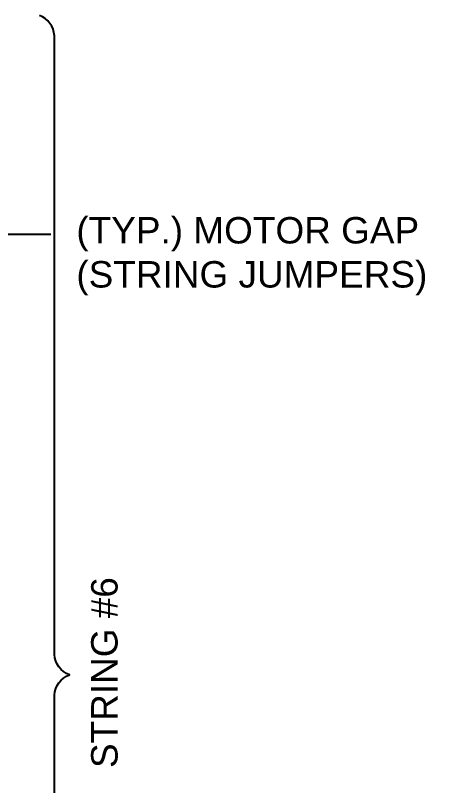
# Model space of a CAD drawing. Header units: inches. Extents: x -4 to 3761, y -12 to 63679.
# Drawn here: x 8.453 to 9.956, y 6.489 to 9.221 of the extents above; entities that cross this region are included whole.
import ezdxf
from ezdxf import colors
from ezdxf.entities.mleader import LeaderData, LeaderLine
from ezdxf.math import Vec2, Vec3

# ---------------------------------------------------------------- set-up
doc = ezdxf.new("R2010")
doc.units = ezdxf.units.IN
doc.header["$MEASUREMENT"] = 0
doc.layers.add('G-ANNO-TEXT', color=1, linetype='Continuous')
doc.styles.add('NEI-A', font='arial.ttf')

msp = doc.modelspace()

# ---------------------------------------------------------------- linework, layer by layer
at = {"layer": 'G-ANNO-TEXT', "flags": 128}
msp.add_lwpolyline([(8.5379, 4.5429, 0.298343), (8.5913, 4.6152), (8.5913, 6.8097, -0.298343), (8.6446, 6.882, -0.298343), (8.5913, 6.9543), (8.5913, 9.1488, 0.298343), (8.5379, 9.2211)], format="xyb", dxfattribs=at)

# ---------------------------------------------------------------- texts
at = {"layer": 'G-ANNO-TEXT', "insert": (8.8166, 7.2285, -0.1789), "char_height": 0.09375, "width": 0.670873, "attachment_point": 9, "rotation": 90, "style": 'NEI-A', "bg_fill": 3, "box_fill_scale": 1.5, "bg_fill_color": 256, "bg_fill_transparency": 0}
msp.add_mtext('STRING #6', dxfattribs=at)

# ---------------------------------------------------------------- next in the draw order: leaders
at = {"layer": 'G-ANNO-TEXT'}
ml = msp.add_multileader_mtext('Standard', dxfattribs=at)
ml.set_content('(TYP.) MOTOR GAP\\P(STRING JUMPERS)', color=256, style='NEI-A')
ml.set_leader_properties()
ml.build(insert=Vec2(0, 0))
ml.multileader.update_dxf_attribs({"dogleg_length": 0.36, "arrow_head_size": 0.0879})
ctx = ml.context
ctx.base_point, ctx.char_height, ctx.arrow_head_size, ctx.landing_gap_size, ctx.plane_origin = Vec3(8.5791, 8.4452, -0.0895), 0.09375, 0.0879, 0.09, Vec3(33.2324, -16.3085, -0.0895)
notes = []
notes.append((ctx, [(0, (1, 1, 0), (8.399, 8.4452, -0.0895), (1, 0), 0.1801, [(1, [(8.2487, 8.1333, -0.0895)], 0, [])])]))
ctx.mtext.insert, ctx.mtext.width, ctx.mtext.flow_direction = Vec3(8.6691, 8.5059, -0.0895), 1.240407, 5
ctx.mtext.has_bg_fill, ctx.mtext.bg_color, ctx.mtext.bg_scale_factor, ctx.mtext.bg_transparency, ctx.mtext.use_window_bg_color = 1, -1073741824, 1.5, 0, 1
for ctx, leaders in notes:
    for number, flags, end, landing, length, lines in leaders:
        leader = LeaderData()
        leader.index, (leader.has_last_leader_line, leader.has_dogleg_vector, leader.attachment_direction) = number, flags
        leader.last_leader_point, leader.dogleg_vector, leader.dogleg_length = Vec3(end), Vec3(landing), length
        for number, points, colour, breaks in lines:
            line = LeaderLine()
            line.index, line.vertices, line.color, line.breaks = number, Vec3.list(points), colors.encode_raw_color(colour), breaks
            leader.lines.append(line)
        ctx.leaders.append(leader)

doc.saveas('drawing.dxf')
